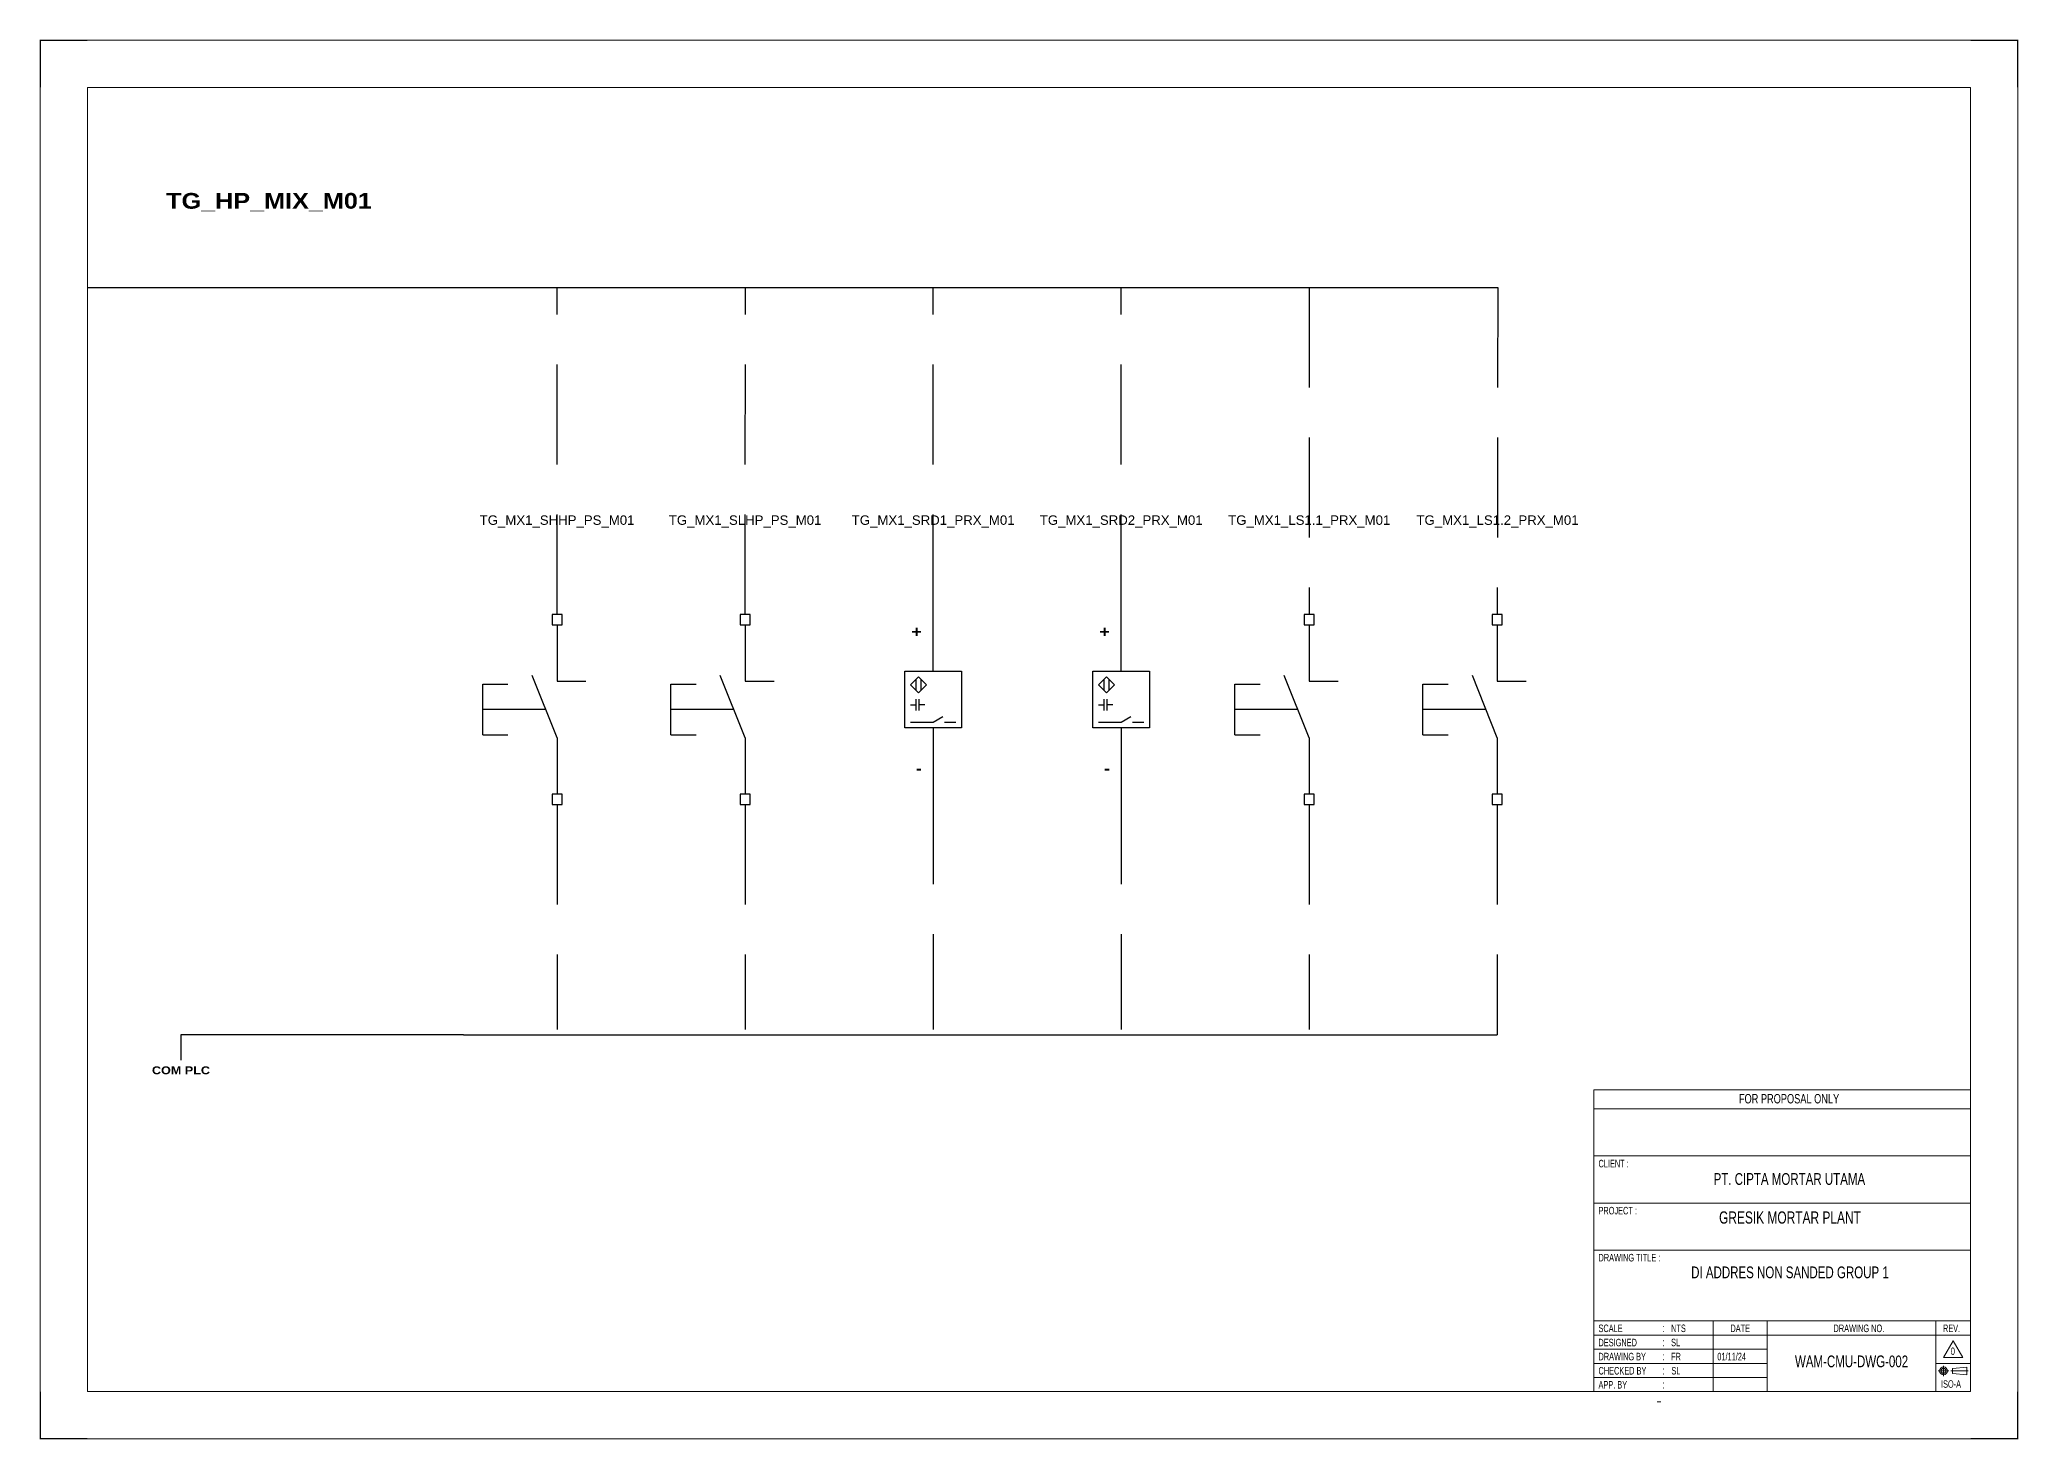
# Model space of a CAD drawing. Header units: centimetres. Extents: x -6233 to 67854, y 107 to 55669.
# Drawn here: x 53793 to 60076, y 36885 to 41328 of the extents above; entities that cross this region are included whole.
import ezdxf
from ezdxf.enums import TextEntityAlignment as Align

# ---------------------------------------------------------------- set-up
doc = ezdxf.new("R2010")
doc.units = ezdxf.units.CM
doc.header["$LTSCALE"] = 25.4
doc.linetypes.add('CENTER', pattern=[2, 1.25, -0.25, 0.25, -0.25])
doc.linetypes.add('HIDDEN', pattern=[0.375, 0.25, -0.125])
for name, color, linetype in [('1', 7, 'Continuous'), ('Etiket-Line-L', 7, 'Continuous'), ('EtIket-Line-S', 2, 'Continuous'), ('Etiket-Text-List0', 2, 'Continuous'), ('Etiket-Text-List1', 3, 'Continuous'), ('Etiket-Text-List2', 1, 'Continuous')]:
    doc.layers.add(name, color=color, linetype=linetype)
for name, color, linetype, lineweight in [('Center_line', 2, 'CENTER', 5), ('Etiket', 7, 'Continuous', 5), ('Object', 4, 'Continuous', 25)]:
    doc.layers.add(name, color=color, linetype=linetype, lineweight=lineweight)
doc.styles.add('Bold', font='ariblk.ttf', dxfattribs={"height": 25.4})
doc.styles.add('DIM', font='romans', dxfattribs={"height": 6.096})
doc.styles.get("Standard").update_dxf_attribs({"font": 'arial.ttf', "height": 25.4})

# ---------------------------------------------------------------- blocks, each defined once
blk = doc.blocks.new('x5 Out Line')
at = {"const_width": 0.3}
for points in [[(9.65, 286.71), (0, 286.71), (0, 277.06)], [(405.45, 277.06), (405.45, 286.71), (395.8, 286.71)], [(0, 9.65), (0, 0), (9.65, 0)], [(405.45, 9.65), (405.45, 0), (395.8, 0)]]:
    blk.add_lwpolyline(points, dxfattribs=at)
at = {"lineweight": 15}
blk.add_lwpolyline([(395.8, 9.65), (395.8, 277.06), (9.65, 277.06), (9.65, 9.65)], close=True, dxfattribs=at)
at = {"layer": 'EtIket-Line-S', "lineweight": 9, "ltscale": 0.5}
blk.add_lwpolyline([(0, 0), (405.45, 0), (405.45, 286.71), (0, 286.71)], close=True, dxfattribs=at)
blk = doc.blocks.new('A$C6CDB76E5')
at = {"lineweight": 15}
for p, q in [((-196.2, 0), (-196.2, 157.1)), ((-196.2, 157.1), (0, 157.1)), ((0, 0), (0, 157.1)), ((-196.2, 147.3), (0, 147.3)), ((-196.2, 122.8), (0, 122.8)), ((-196.2, 98.2), (0, 98.2)), ((-196.2, 73.7), (0, 73.7)), ((-196.2, 36.8), (0, 36.8)), ((-134, 0), (-134, 36.8)), ((-105.9, 0), (-105.9, 36.8)), ((-18.1, 0), (-18.1, 36.8)), ((-196.2, 29.4), (0, 29.4)), ((-196.2, 22.1), (-105.9, 22.1)), ((-196.2, 14.7), (-105.9, 14.7)), ((-18.1, 14.7), (0, 14.7)), ((-196.2, 7.4), (-105.9, 7.4))]:
    blk.add_line(p, q, dxfattribs=at)
at = {"layer": 'Center_line', "lineweight": 13}
for p, q in [((-16.9, 10.8), (-11.3, 10.8)), ((-14.1, 13.5), (-14.1, 8)), ((-10.3, 10.8), (-1.2, 10.8))]:
    blk.add_line(p, q, dxfattribs=at)
at = {"layer": 'Etiket-Line-L', "lineweight": 15}
for p, q in [((0, 0), (0, 122.6)), ((-196.2, 0), (0, 0))]:
    blk.add_line(p, q, dxfattribs=at)
blk.add_lwpolyline([(-9, 26.4), (-4, 17.7), (-14.1, 17.7)], close=True, dxfattribs=at)
at = {"layer": 'Object', "lineweight": 15}
blk.add_lwpolyline([(-9.5, 9.5), (-1.9, 8.7), (-1.9, 12.8), (-9.5, 12)], close=True, dxfattribs=at)
for radius in [2.03, 1.27]:
    blk.add_circle((-14.1, 10.8), radius, dxfattribs=at)
at = {"layer": '1', "color": 3, "lineweight": 9, "width": 0.7}
blk.add_text('ISO-A', height=3.91, dxfattribs=at).set_placement((-15.4, 2))
at = {"layer": 'Etiket-Text-List0', "lineweight": 13, "width": 0.7}
for s, height, p in [('CLIENT :', 3.92, (-193.8, 116.8)), ('PROJECT :', 3.92, (-193.8, 92.3)), ('DRAWING TITLE :', 3.923, (-193.8, 67.8)), ('SCALE', 3.92, (-193.8, 31)), (':', 4.17, (-160.6, 31)), ('DATE', 3.92, (-125.1, 31)), ('DRAWING NO.', 3.923, (-71.4, 31)), ('REV.', 3.92, (-14.4, 31)), ('DESIGNED', 3.92, (-193.8, 23.6)), (':', 4.17, (-160.6, 23.6)), ('CHECKED BY ', 3.923, (-193.8, 8.9)), ('DRAWING BY', 3.92, (-193.8, 16.3)), (':', 4.17, (-160.6, 16.3)), (':', 4.17, (-160.6, 8.9)), ('APP. BY ', 3.92, (-193.8, 1.6)), (':', 4.17, (-160.6, 1.6))]:
    blk.add_text(s, height=height, dxfattribs=at).set_placement(p)
at = {"layer": 'Etiket-Text-List1', "lineweight": 9, "width": 0.7}
for tag, p in [('1:XXXX', (-156, 31)), ('EN', (-156, 23.6)), ('DD/MM/YY', (-131.3, 23.6)), ('1', (-10.3, 19.1)), ('EN', (-156, 16.3)), ('EN', (-155.8, 8.9)), ('DD/MM/YY', (-131.3, 16.3)), ('DD/MM/YY', (-131.3, 8.9)), ('EN', (-155.7, 1.6)), ('DD/MM/YY', (-131.3, 1.6))]:
    blk.add_attdef(tag, p, '', height=3.92, dxfattribs=at)
at = {"layer": 'Etiket-Text-List2', "lineweight": 13, "width": 0.7}
for tag, height, p in [('FOR FABRICATION', 4.9, (-94.6, 150.1)), ('CLIENT_NAME', 6.13, (-94.1, 107.7)), ('PROJECT_1', 4.9, (-94.1, 87.5)), ('PROJECT_2', 4.9, (-94.1, 79.2)), ('DRAWING_TITLE1', 6.13, (-94.1, 59)), ('DRAWING_TITLE2', 6.13, (-94.1, 49.9)), ('DRAWING_TITLE3', 6.13, (-94.1, 40.1)), ('LDP-X-XXX-AR-01', 6.13, (-62, 12.7))]:
    blk.add_attdef(tag, text='', height=height, dxfattribs=at).set_placement(p, align=Align.CENTER)

msp = doc.modelspace()

# ---------------------------------------------------------------- linework, layer by layer
at = {"color": 146, "ltscale": 50, "true_color": 0x105689}
for p, q in [((53945.3, 40541.6), (54542.3, 40541.6)), ((54542.3, 40541.6), (55139.3, 40541.6)), ((55139.3, 40541.6), (55736.3, 40541.6)), ((55736.3, 40541.6), (56333.3, 40541.6)), ((56333.3, 40541.6), (56930.3, 40541.6)), ((56930.3, 40541.6), (57527.3, 40541.6)), ((57527.3, 40541.6), (58124.3, 40541.6)), ((58124.3, 40541.6), (58422.8, 40541.6)), ((55138.9, 38168.8), (54242.4, 38168.8)), ((54242.4, 38168.8), (54242.4, 38088.8)), ((55138.9, 38168.8), (56333.9, 38168.8)), ((56333.9, 38168.8), (56333.9, 38168.8)), ((56333.9, 38168.8), (57528.9, 38168.8)), ((57528.9, 38168.8), (58421.4, 38168.8))]:
    msp.add_line(p, q, dxfattribs=at)
at = {"color": 146, "linetype": 'HIDDEN', "ltscale": 50, "true_color": 0x105689}
for p, q in [((55436.4, 39503), (55436.4, 40541.6)), ((56033.4, 39503), (56034.8, 40541.6)), ((56630.4, 39503), (56630.4, 40541.6)), ((57227.4, 39503), (57227.4, 40541.6)), ((57824.4, 40541.6), (57824.4, 39503)), ((58422.8, 40541.6), (58421.4, 39503)), ((56630.4, 38964.5), (56630.4, 38185.9)), ((57227.4, 38964.5), (57227.4, 38185.9)), ((55436.4, 38900.5), (55436.4, 38185.9)), ((56033.4, 38900.5), (56033.4, 38185.9)), ((57824.4, 38900.5), (57824.4, 38185.9)), ((58421.4, 38900.5), (58421.4, 38168.8))]:
    msp.add_line(p, q, dxfattribs=at)
at = {"ltscale": 50}
for p, q in [((55436.4, 39471), (55436.4, 39291.5)), ((56033.4, 39471), (56033.4, 39291.5)), ((56630.4, 39323.5), (56630.4, 39503)), ((57227.4, 39323.5), (57227.4, 39503)), ((57824.4, 39471), (57824.4, 39291.5)), ((58421.4, 39471), (58421.4, 39291.5)), ((56558.6, 39216.8), (56576.6, 39216.8)), ((56603.5, 39216.8), (56585.6, 39216.8)), ((57155.6, 39216.8), (57173.6, 39216.8)), ((57200.5, 39216.8), (57182.6, 39216.8)), ((56630.4, 39144), (56630.4, 38964.5)), ((56666.3, 39162), (56702.2, 39162)), ((57227.4, 39144), (57227.4, 38964.5)), ((57263.3, 39162), (57299.2, 39162)), ((55436.4, 39112), (55436.4, 38932.5)), ((56033.4, 39112), (56033.4, 38932.5)), ((57824.4, 39112), (57824.4, 38932.5)), ((58421.4, 39112), (58421.4, 38932.5))]:
    msp.add_line(p, q, dxfattribs=at)
at = {"ltscale": 500}
for p, q in [((55200.5, 39121.8), (55200.5, 39281.8)), ((55200.5, 39281.8), (55280.5, 39281.8)), ((55436.4, 39112), (55357.2, 39310.1)), ((55436.4, 39291.5), (55528.2, 39291.5)), ((55797.5, 39121.8), (55797.5, 39281.8)), ((55797.5, 39281.8), (55877.5, 39281.8)), ((56033.4, 39112), (55954.2, 39310.1)), ((56033.4, 39291.5), (56125.2, 39291.5)), ((57588.5, 39121.8), (57588.5, 39281.8)), ((57588.5, 39281.8), (57668.5, 39281.8)), ((57824.4, 39112), (57745.2, 39310.1)), ((57824.4, 39291.5), (57916.2, 39291.5)), ((58185.5, 39121.8), (58185.5, 39281.8)), ((58185.5, 39281.8), (58265.5, 39281.8)), ((58421.4, 39112), (58342.2, 39310.1)), ((58421.4, 39291.5), (58513.2, 39291.5)), ((55400.5, 39201.8), (55200.5, 39201.8)), ((55997.5, 39201.8), (55797.5, 39201.8)), ((57788.5, 39201.8), (57588.5, 39201.8)), ((58385.5, 39201.8), (58185.5, 39201.8)), ((55200.5, 39121.8), (55280.5, 39121.8)), ((55797.5, 39121.8), (55877.5, 39121.8)), ((57588.5, 39121.8), (57668.5, 39121.8)), ((58185.5, 39121.8), (58265.5, 39121.8))]:
    msp.add_line(p, q, dxfattribs=at)
for points in [[(55420.4, 39471), (55452.4, 39471), (55452.4, 39503), (55420.4, 39503)], [(56017.4, 39471), (56049.4, 39471), (56049.4, 39503), (56017.4, 39503)], [(57808.4, 39471), (57840.4, 39471), (57840.4, 39503), (57808.4, 39503)], [(58405.4, 39471), (58437.4, 39471), (58437.4, 39503), (58405.4, 39503)], [(55420.4, 38900.5), (55452.4, 38900.5), (55452.4, 38932.5), (55420.4, 38932.5)], [(56017.4, 38900.5), (56049.4, 38900.5), (56049.4, 38932.5), (56017.4, 38932.5)], [(57808.4, 38900.5), (57840.4, 38900.5), (57840.4, 38932.5), (57808.4, 38932.5)], [(58405.4, 38900.5), (58437.4, 38900.5), (58437.4, 38932.5), (58405.4, 38932.5)]]:
    msp.add_lwpolyline(points, close=True, dxfattribs=at)
at = {"ltscale": 50}
for points in [[(56540.7, 39323.5), (56720.2, 39323.5), (56720.2, 39144), (56540.7, 39144)], [(56584, 39254.8), (56558.6, 39280.2), (56584, 39305.6), (56609.4, 39280.2)], [(57137.7, 39323.5), (57317.2, 39323.5), (57317.2, 39144), (57137.7, 39144)], [(57181, 39254.8), (57155.6, 39280.2), (57181, 39305.6), (57206.4, 39280.2)]]:
    msp.add_lwpolyline(points, close=True, dxfattribs=at)
for points in [[(56576.8, 39262), (56576.8, 39298.4)], [(56591.2, 39298.4), (56591.2, 39262)], [(57173.8, 39262), (57173.8, 39298.4)], [(57188.2, 39298.4), (57188.2, 39262)], [(56576.6, 39198.8), (56576.6, 39216.8), (56576.6, 39234.7)], [(56585.6, 39198.8), (56585.6, 39216.8), (56585.6, 39234.7)], [(57173.6, 39198.8), (57173.6, 39216.8), (57173.6, 39234.7)], [(57182.6, 39198.8), (57182.6, 39216.8), (57182.6, 39234.7)], [(56558.6, 39162), (56630.4, 39162), (56661.5, 39179.9)], [(57155.6, 39162), (57227.4, 39162), (57258.5, 39179.9)]]:
    msp.add_lwpolyline(points, dxfattribs=at)

# ---------------------------------------------------------------- block references
at = {"layer": 'Etiket', "lineweight": 0}
ref = msp.add_blockref('A$C6CDB76E5', (59924.1, 37036.3), dxfattribs=dict(at, xscale=6.095870930054101, yscale=6.095870930054101, zscale=6.095870930054101))
ref.add_attrib('FOR FABRICATION', 'FOR PROPOSAL ONLY', dxfattribs={"layer": 'Etiket-Text-List2', "lineweight": 13, "height": 29.894, "width": 0.7}).set_placement((59347.7, 37951.2), align=Align.CENTER)
ref.add_attrib('CLIENT_NAME', 'PT. CIPTA MORTAR UTAMA', dxfattribs={"layer": 'Etiket-Text-List2', "lineweight": 13, "height": 37.368, "width": 0.7}).set_placement((59348.7, 37692.7), align=Align.CENTER)
ref.add_attrib('PROJECT_1', 'GRESIK MORTAR PLANT', dxfattribs={"layer": 'Etiket-Text-List2', "lineweight": 13, "height": 38.709, "width": 0.7}).set_placement((59350.6, 37569.7), align=Align.CENTER)
ref.add_attrib('DRAWING_TITLE1', 'DI ADDRES NON SANDED GROUP 1', dxfattribs={"layer": 'Etiket-Text-List2', "lineweight": 13, "height": 37.368, "width": 0.7}).set_placement((59350.6, 37396.2), align=Align.CENTER)
ref.add_attrib('1:XXXX', 'NTS', (58973.2, 37225.3), dxfattribs={"layer": 'Etiket-Text-List1', "lineweight": 13, "height": 23.92, "width": 0.7})
ref.add_attrib('EN', 'SL', (58973.2, 37180.4), dxfattribs={"layer": 'Etiket-Text-List1', "lineweight": 13, "height": 23.92, "width": 0.7})
ref.add_attrib('EN', 'FR', (58973.2, 37135.6), dxfattribs={"layer": 'Etiket-Text-List1', "lineweight": 13, "height": 23.92, "width": 0.7})
ref.add_attrib('DD/MM/YY', '01/11/24', (59120, 37135.6), dxfattribs={"layer": 'Etiket-Text-List1', "lineweight": 13, "height": 23.92, "width": 0.7})
ref.add_attrib('EN', 'SL', (58974.1, 37090.7), dxfattribs={"layer": 'Etiket-Text-List1', "lineweight": 13, "height": 23.92, "width": 0.7})
ref.add_attrib('LDP-X-XXX-AR-01', 'WAM-CMU-DWG-002', dxfattribs={"layer": 'Etiket-Text-List2', "lineweight": 15, "height": 37.368, "width": 0.7}).set_placement((59546.1, 37113.6), align=Align.CENTER)
ref.add_attrib('1', '0', (59861.3, 37152.5), dxfattribs={"layer": 'Etiket-Text-List1', "lineweight": 13, "height": 23.9, "width": 0.7})
at = {"layer": 'Etiket-Line-L', "lineweight": 0}
ref = msp.add_blockref('x5 Out Line', (53795.8, 36886.9), dxfattribs=dict(at, xscale=15.48351216233742, yscale=15.48351216233742, zscale=15.48351216233742))
ref.add_attrib('FILE_NAME', '-', (58925.9, 36994.8), dxfattribs={"layer": 'Etiket-Text-List1', "lineweight": 13, "height": 21.7, "style": 'DIM', "width": 0.7})

# ---------------------------------------------------------------- texts
at = {"ltscale": 500, "style": 'Bold'}
msp.add_text('TG_HP_MIX_M01', height=50, dxfattribs=at).set_placement((54195.3, 40791.6))
at = {"ltscale": 50}
for s, p in [('TG_MX1_SHHP_PS_M01', (55436.4, 39803)), ('TG_MX1_SLHP_PS_M01', (56033.4, 39803)), ('TG_MX1_SRD1_PRX_M01', (56630.4, 39803)), ('TG_MX1_SRD2_PRX_M01', (57227.4, 39803)), ('TG_MX1_LS1.1_PRX_M01', (57824.4, 39803)), ('TG_MX1_LS1.2_PRX_M01', (58422.1, 39803))]:
    msp.add_text(s, height=30, dxfattribs=at).set_placement(p, align=Align.MIDDLE_CENTER)
at = {"ltscale": 500, "style": 'Bold'}
for p in [(56594.5, 39467.1), (57191.5, 39467.1)]:
    msp.add_text('+', height=35.9, dxfattribs=at).set_placement(p, align=Align.TOP_RIGHT)
for p in [(56594.5, 38986.1), (57191.5, 38986.1)]:
    msp.add_text('-', height=35.9, dxfattribs=at).set_placement(p, align=Align.BOTTOM_RIGHT)
at = {"ltscale": 50, "style": 'Bold'}
msp.add_text('COM PLC', height=25, dxfattribs=at).set_placement((54242.4, 38068.8), align=Align.TOP_CENTER)

doc.saveas('drawing.dxf')
